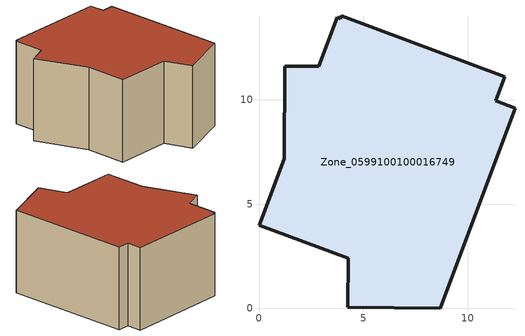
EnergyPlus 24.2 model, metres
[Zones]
Zone_0599100100016749
 floor ground (C_G): 2.86,11.6 3.74,13.94 3.9,13.88 3.95,14.03 11.77,11.09 11.34,9.94 12.26,9.59 8.68,0 4.24,0.05 4.27,2.39 0,3.99 1.21,7.17 1.24,11.61 z0
 wall outside (C_F): 4.27,2.39 4.24,0.05 8.68,0 12.26,9.59 11.34,9.94 11.77,11.09 3.95,14.03 3.9,13.88 3.74,13.94 2.86,11.6 1.24,11.61 1.21,7.17 0,3.99 4.27,2.39 z0:6.71
 roof outside (C_R): 2.86,11.6 1.24,11.61 1.21,7.17 0,3.99 4.27,2.39 4.24,0.05 8.68,0 12.26,9.59 11.34,9.94 11.77,11.09 3.95,14.03 3.9,13.88 3.74,13.94 z6.71
[BUILDING]
Pand.0599100100016749: North Axis=0; Terrain=City; Loads Convergence Tolerance Value=0.04; Temperature Convergence Tolerance Value=0.4; Solar Distribution=FullExterior; Maximum Number of Warmup Days=25; Minimum Number of Warmup Days=1
[Site:Location]
Rotterdam.The.Hague.AP_ZH_NLD Design_Conditions: Latitude=51.96; Longitude=4.45; Time Zone=1; Elevation=-4.5
[SITE:GROUNDTEMPERATURE:BUILDINGSURFACE]
18, 18, 18, 18, 18, 18, 18, 18, 18, 18, 18, 18
[MATERIAL] Thermal Absorptance=0.9; Solar Absorptance=0.7; Visible Absorptance=0.7
Name | Roughness | Thickness | Conductivity | Density | Specific Heat
G.D.2015-2018 | MediumSmooth | 0.15 | 0.0428571 | 540 | 1210
F.D.2015-2018 | Rough | 0.3 | 0.0666667 | 1920 | 840
R.D.2015-2018 | MediumRough | 0.2 | 0.0333333 | 1500 | 1000
[CONSTRUCTION]
C_G: G.D.2015-2018
C_F: F.D.2015-2018
C_R: R.D.2015-2018
[ZONE]
Zone_0599100100016749: Type=1; Multiplier=1; Ceiling Height=Autocalculate; Volume=Autocalculate; Floor Area=autocalculate; Part of Total Floor Area=Yes
[ZONEINFILTRATION:DESIGNFLOWRATE]
Infil_Zone_0599100100016749: Zone or ZoneList or Space or SpaceList=Zone_0599100100016749; Schedule=AlwaysOn; Design Flow Rate Calculation Method=Flow/Area; Flow Rate per Floor Area=0.0021; Constant Term Coefficient=1; Temperature Term Coefficient=0; Velocity Term Coefficient=0; Velocity Squared Term Coefficient=0
[HVACTEMPLATE:ZONE:IDEALLOADSAIRSYSTEM]
Zone_0599100100016749: Maximum Heating Supply Air Temperature=50; Minimum Cooling Supply Air Temperature=13; Maximum Heating Supply Air Humidity Ratio=0.0156; Minimum Cooling Supply Air Humidity Ratio=0.0077; Heating Limit=NoLimit; Cooling Limit=NoLimit; Dehumidification Control Type=ConstantSensibleHeatRatio; Cooling Sensible Heat Ratio=0.7; Dehumidification Setpoint=60; Humidification Control Type=None; Humidification Setpoint=30; Outdoor Air Method=None; Outdoor Air Flow Rate per Person=0.00944; Outdoor Air Flow Rate per Zone Floor Area=0; Outdoor Air Flow Rate per Zone=0; Demand Controlled Ventilation Type=None; Outdoor Air Economizer Type=NoEconomizer; Heat Recovery Type=None; Sensible Heat Recovery Effectiveness=0.7; Latent Heat Recovery Effectiveness=0.65
[ZONECONTROL:THERMOSTAT]
ThermostatControl_Zone_0599100100016749: Zone or ZoneList=Zone_0599100100016749; Control Type Schedule=DualSetpointControlType; Control 1=Thermostat_Zone_0599100100016749; Temperature Difference Between Cutout And Setpoint=0
[THERMOSTATSETPOINT:DUALSETPOINT]
Thermostat_Zone_0599100100016749: Heating Setpoint Temperature Schedule=HeatingSetpoint_Zone_0599100100016749; Cooling Setpoint Temperature Schedule=CoolingSetpoint_Zone_0599100100016749
[SCHEDULE:COMPACT]
HeatingSetpoint_Zone_0599100100016749: Through: 12/31, For: AllDays, Until: 24:00, 21
CoolingSetpoint_Zone_0599100100016749: Through: 12/31, For: AllDays, Until: 24:00, 24
DualSetpointControlType: Through: 12/31, For: AllDays, Until: 24:00, 4
AlwaysOn: Through: 12/31, For: AllDays, Until: 24:00, 1
